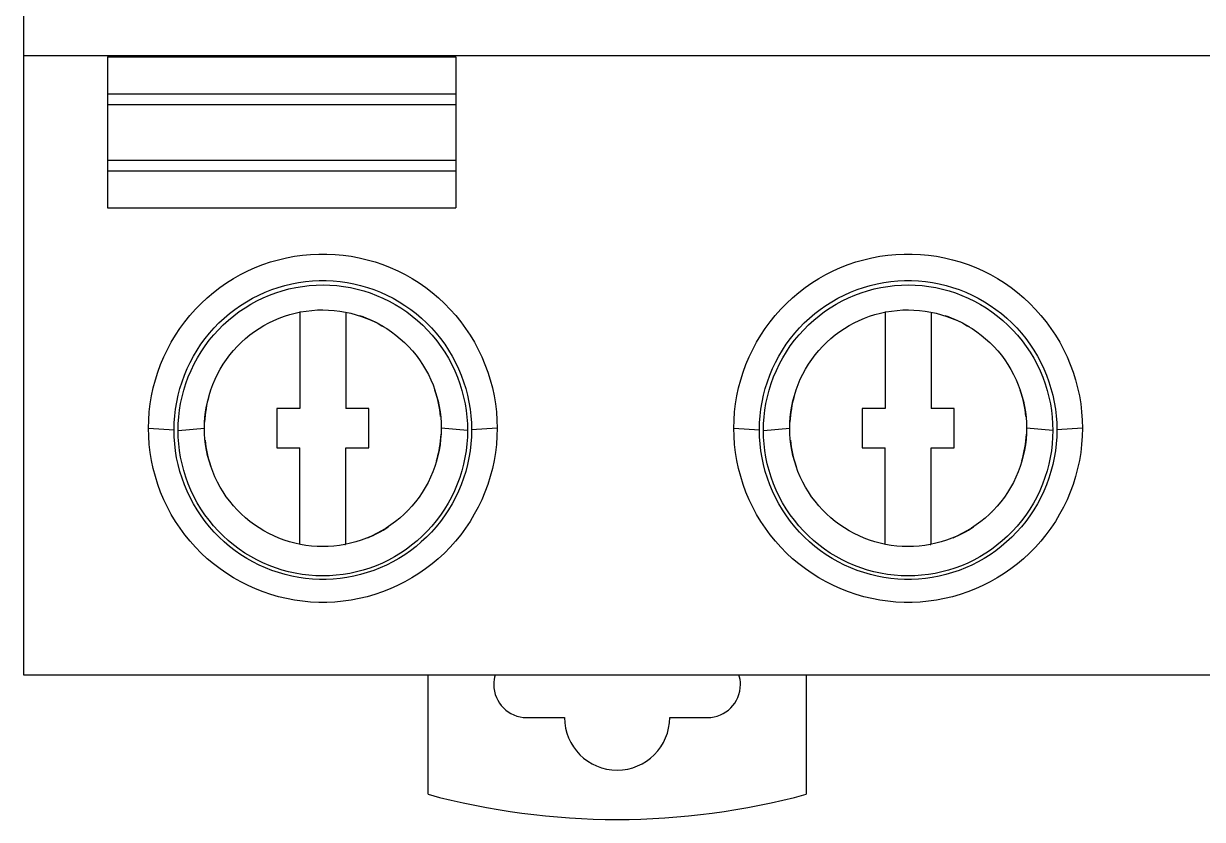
# Model space of a CAD drawing. Header units: millimetres. Extents: x 2268 to 4339, y 1619 to 2163.
# Drawn here: x 3959.8 to 3994.13, y 1781.08 to 1804.27 of the extents above; entities that cross this region are included whole.
import ezdxf

# ---------------------------------------------------------------- set-up
doc = ezdxf.new("R2010")
doc.units = ezdxf.units.MM

msp = doc.modelspace()

# ---------------------------------------------------------------- linework, layer by layer
for p, q in [((3959.798, 1805.313), (3959.798, 1803.34)), ((3959.798, 1803.34), (3959.798, 1785.297)), ((3959.798, 1803.34), (4028.466, 1803.34)), ((3962.241, 1803.302), (3962.241, 1801.085)), ((3962.241, 1803.302), (3972.392, 1803.302)), ((3972.392, 1803.302), (3972.392, 1801.085)), ((3962.241, 1802.217), (3972.392, 1802.217)), ((3962.241, 1801.913), (3972.392, 1801.913)), ((3962.241, 1801.085), (3962.241, 1798.897)), ((3972.392, 1801.085), (3972.392, 1798.897)), ((3962.241, 1800.285), (3972.392, 1800.285)), ((3962.241, 1799.982), (3972.392, 1799.982)), ((3962.241, 1798.897), (3972.392, 1798.897)), ((3966.993, 1797.323), (3967.222, 1797.389)), ((3967.222, 1797.389), (3967.453, 1797.444)), ((3967.453, 1797.444), (3967.686, 1797.488)), ((3967.686, 1797.488), (3967.921, 1797.521)), ((3967.921, 1797.521), (3968.158, 1797.543)), ((3968.158, 1797.543), (3968.395, 1797.554)), ((3968.395, 1797.554), (3968.633, 1797.554)), ((3968.633, 1797.554), (3968.87, 1797.543)), ((3968.87, 1797.543), (3969.106, 1797.521)), ((3969.106, 1797.521), (3969.342, 1797.488)), ((3969.342, 1797.488), (3969.575, 1797.444)), ((3969.575, 1797.444), (3969.806, 1797.388)), ((3969.806, 1797.388), (3970.034, 1797.323)), ((3984.041, 1797.323), (3984.269, 1797.389)), ((3984.269, 1797.389), (3984.5, 1797.444)), ((3984.5, 1797.444), (3984.733, 1797.488)), ((3984.733, 1797.488), (3984.969, 1797.521)), ((3984.969, 1797.521), (3985.205, 1797.543)), ((3985.205, 1797.543), (3985.442, 1797.554)), ((3985.442, 1797.554), (3985.68, 1797.554)), ((3985.68, 1797.554), (3985.917, 1797.543)), ((3985.917, 1797.543), (3986.154, 1797.521)), ((3986.154, 1797.521), (3986.389, 1797.488)), ((3986.389, 1797.488), (3986.622, 1797.444)), ((3986.622, 1797.444), (3986.853, 1797.388)), ((3986.853, 1797.388), (3987.081, 1797.323)), ((3966.118, 1796.955), (3966.33, 1797.062)), ((3966.33, 1797.062), (3966.547, 1797.159)), ((3966.547, 1797.159), (3966.768, 1797.246)), ((3966.768, 1797.246), (3966.993, 1797.323)), ((3970.034, 1797.323), (3970.259, 1797.246)), ((3970.259, 1797.246), (3970.48, 1797.159)), ((3970.48, 1797.159), (3970.697, 1797.062)), ((3970.697, 1797.062), (3970.91, 1796.955)), ((3983.165, 1796.955), (3983.377, 1797.062)), ((3983.377, 1797.062), (3983.594, 1797.159)), ((3983.594, 1797.159), (3983.816, 1797.246)), ((3983.816, 1797.246), (3984.041, 1797.323)), ((3987.081, 1797.323), (3987.306, 1797.246)), ((3987.306, 1797.246), (3987.528, 1797.159)), ((3987.528, 1797.159), (3987.745, 1797.062)), ((3987.745, 1797.062), (3987.957, 1796.955)), ((3965.515, 1796.575), (3965.71, 1796.711)), ((3965.71, 1796.711), (3965.911, 1796.838)), ((3965.911, 1796.838), (3966.118, 1796.955)), ((3967.608, 1796.686), (3967.808, 1796.723)), ((3967.808, 1796.723), (3968.008, 1796.752)), ((3968.008, 1796.752), (3968.21, 1796.771)), ((3968.21, 1796.771), (3968.412, 1796.78)), ((3968.412, 1796.78), (3968.615, 1796.78)), ((3968.615, 1796.78), (3968.818, 1796.771)), ((3968.818, 1796.771), (3969.019, 1796.752)), ((3969.019, 1796.752), (3969.22, 1796.723)), ((3969.22, 1796.723), (3969.419, 1796.685)), ((3970.91, 1796.955), (3971.117, 1796.838)), ((3971.117, 1796.838), (3971.318, 1796.711)), ((3971.318, 1796.711), (3971.513, 1796.575)), ((3982.562, 1796.575), (3982.757, 1796.711)), ((3982.757, 1796.711), (3982.958, 1796.838)), ((3982.958, 1796.838), (3983.165, 1796.955)), ((3984.656, 1796.686), (3984.855, 1796.723)), ((3984.855, 1796.723), (3985.055, 1796.752)), ((3985.055, 1796.752), (3985.257, 1796.771)), ((3985.257, 1796.771), (3985.46, 1796.78)), ((3985.46, 1796.78), (3985.662, 1796.78)), ((3985.662, 1796.78), (3985.865, 1796.771)), ((3985.865, 1796.771), (3986.067, 1796.752)), ((3986.067, 1796.752), (3986.267, 1796.723)), ((3986.267, 1796.723), (3986.466, 1796.685)), ((3987.957, 1796.955), (3988.164, 1796.838)), ((3988.164, 1796.838), (3988.365, 1796.711)), ((3988.365, 1796.711), (3988.56, 1796.575)), ((3965.144, 1796.276), (3965.326, 1796.43)), ((3965.326, 1796.43), (3965.515, 1796.575)), ((3966.47, 1796.267), (3966.651, 1796.359)), ((3966.651, 1796.359), (3966.836, 1796.442)), ((3966.773, 1796.276), (3966.957, 1796.354)), ((3966.836, 1796.442), (3967.024, 1796.516)), ((3966.957, 1796.354), (3967.144, 1796.424)), ((3967.024, 1796.516), (3967.216, 1796.582)), ((3967.144, 1796.424), (3967.334, 1796.485)), ((3967.216, 1796.582), (3967.411, 1796.638)), ((3967.334, 1796.485), (3967.527, 1796.536)), ((3967.411, 1796.638), (3967.608, 1796.686)), ((3967.527, 1796.536), (3967.723, 1796.579)), ((3967.723, 1796.579), (3967.921, 1796.612)), ((3967.921, 1796.612), (3968.12, 1796.635)), ((3968.12, 1796.635), (3968.32, 1796.65)), ((3968.32, 1796.65), (3968.521, 1796.654)), ((3968.521, 1796.654), (3968.721, 1796.649)), ((3968.721, 1796.649), (3968.921, 1796.634)), ((3968.921, 1796.634), (3969.12, 1796.61)), ((3969.12, 1796.61), (3969.317, 1796.576)), ((3969.317, 1796.576), (3969.512, 1796.533)), ((3969.419, 1796.685), (3969.616, 1796.638)), ((3969.512, 1796.533), (3969.705, 1796.481)), ((3969.616, 1796.638), (3969.811, 1796.582)), ((3969.705, 1796.481), (3969.895, 1796.42)), ((3969.811, 1796.582), (3970.003, 1796.516)), ((3969.895, 1796.42), (3970.082, 1796.35)), ((3970.003, 1796.516), (3970.192, 1796.442)), ((3970.082, 1796.35), (3970.265, 1796.271)), ((3970.192, 1796.442), (3970.377, 1796.358)), ((3970.377, 1796.358), (3970.558, 1796.267)), ((3971.513, 1796.575), (3971.702, 1796.43)), ((3971.702, 1796.43), (3971.883, 1796.276)), ((3982.192, 1796.276), (3982.373, 1796.43)), ((3982.373, 1796.43), (3982.562, 1796.575)), ((3983.517, 1796.267), (3983.698, 1796.359)), ((3983.698, 1796.359), (3983.883, 1796.442)), ((3983.821, 1796.276), (3984.004, 1796.354)), ((3983.883, 1796.442), (3984.072, 1796.516)), ((3984.004, 1796.354), (3984.191, 1796.424)), ((3984.072, 1796.516), (3984.264, 1796.582)), ((3984.191, 1796.424), (3984.381, 1796.485)), ((3984.264, 1796.582), (3984.458, 1796.638)), ((3984.381, 1796.485), (3984.575, 1796.536)), ((3984.458, 1796.638), (3984.656, 1796.686)), ((3984.575, 1796.536), (3984.77, 1796.579)), ((3984.77, 1796.579), (3984.968, 1796.612)), ((3984.968, 1796.612), (3985.167, 1796.635)), ((3985.167, 1796.635), (3985.367, 1796.65)), ((3985.367, 1796.65), (3985.568, 1796.654)), ((3985.568, 1796.654), (3985.768, 1796.649)), ((3985.768, 1796.649), (3985.968, 1796.634)), ((3985.968, 1796.634), (3986.167, 1796.61)), ((3986.167, 1796.61), (3986.364, 1796.576)), ((3986.364, 1796.576), (3986.56, 1796.533)), ((3986.466, 1796.685), (3986.664, 1796.638)), ((3986.56, 1796.533), (3986.752, 1796.481)), ((3986.664, 1796.638), (3986.858, 1796.582)), ((3986.752, 1796.481), (3986.942, 1796.42)), ((3986.858, 1796.582), (3987.05, 1796.516)), ((3986.942, 1796.42), (3987.129, 1796.35)), ((3987.05, 1796.516), (3987.239, 1796.442)), ((3987.129, 1796.35), (3987.312, 1796.271)), ((3987.239, 1796.442), (3987.424, 1796.358)), ((3987.424, 1796.358), (3987.605, 1796.267)), ((3988.56, 1796.575), (3988.749, 1796.43)), ((3988.749, 1796.43), (3988.93, 1796.276)), ((3964.803, 1795.944), (3964.97, 1796.114)), ((3964.97, 1796.114), (3965.144, 1796.276)), ((3965.955, 1795.941), (3966.121, 1796.058)), ((3966.121, 1796.058), (3966.293, 1796.166)), ((3966.248, 1795.989), (3966.419, 1796.093)), ((3966.293, 1796.166), (3966.47, 1796.267)), ((3966.419, 1796.093), (3966.594, 1796.189)), ((3966.594, 1796.189), (3966.773, 1796.276)), ((3970.265, 1796.271), (3970.444, 1796.183)), ((3970.444, 1796.183), (3970.619, 1796.087)), ((3970.558, 1796.267), (3970.735, 1796.166)), ((3970.619, 1796.087), (3970.79, 1795.982)), ((3970.735, 1796.166), (3970.906, 1796.058)), ((3970.906, 1796.058), (3971.073, 1795.941)), ((3971.883, 1796.276), (3972.058, 1796.114)), ((3972.058, 1796.114), (3972.224, 1795.943)), ((3981.851, 1795.944), (3982.017, 1796.114)), ((3982.017, 1796.114), (3982.192, 1796.276)), ((3983.002, 1795.941), (3983.168, 1796.058)), ((3983.168, 1796.058), (3983.34, 1796.166)), ((3983.295, 1795.989), (3983.466, 1796.093)), ((3983.34, 1796.166), (3983.517, 1796.267)), ((3983.466, 1796.093), (3983.641, 1796.189)), ((3983.641, 1796.189), (3983.821, 1796.276)), ((3987.312, 1796.271), (3987.491, 1796.183)), ((3987.491, 1796.183), (3987.667, 1796.087)), ((3987.605, 1796.267), (3987.782, 1796.166)), ((3987.667, 1796.087), (3987.837, 1795.982)), ((3987.782, 1796.166), (3987.953, 1796.058)), ((3987.953, 1796.058), (3988.12, 1795.941)), ((3988.93, 1796.276), (3989.105, 1796.114)), ((3989.105, 1796.114), (3989.271, 1795.943)), ((3964.495, 1795.581), (3964.645, 1795.766)), ((3964.645, 1795.766), (3964.803, 1795.944)), ((3965.49, 1795.546), (3965.639, 1795.685)), ((3965.639, 1795.685), (3965.794, 1795.817)), ((3965.765, 1795.629), (3965.921, 1795.757)), ((3965.794, 1795.817), (3965.955, 1795.941)), ((3965.921, 1795.757), (3966.082, 1795.877)), ((3966.082, 1795.877), (3966.248, 1795.989)), ((3967.09, 1795.62), (3967.24, 1795.684)), ((3967.24, 1795.684), (3967.393, 1795.74)), ((3967.393, 1795.74), (3967.549, 1795.79)), ((3967.549, 1795.79), (3967.707, 1795.832)), ((3967.707, 1795.832), (3967.867, 1795.866)), ((3967.843, 1795.862), (3967.843, 1793.055)), ((3967.867, 1795.866), (3968.028, 1795.893)), ((3968.028, 1795.893), (3968.191, 1795.913)), ((3968.191, 1795.913), (3968.355, 1795.924)), ((3968.355, 1795.924), (3968.519, 1795.928)), ((3968.519, 1795.928), (3968.684, 1795.923)), ((3968.684, 1795.923), (3968.847, 1795.912)), ((3968.847, 1795.912), (3969.01, 1795.892)), ((3969.01, 1795.892), (3969.171, 1795.864)), ((3969.171, 1795.864), (3969.331, 1795.829)), ((3969.184, 1795.862), (3969.184, 1793.055)), ((3969.331, 1795.829), (3969.489, 1795.787)), ((3969.489, 1795.787), (3969.644, 1795.737)), ((3969.644, 1795.737), (3969.797, 1795.68)), ((3969.797, 1795.68), (3969.946, 1795.616)), ((3970.79, 1795.982), (3970.956, 1795.869)), ((3970.956, 1795.869), (3971.117, 1795.748)), ((3971.073, 1795.941), (3971.234, 1795.817)), ((3971.117, 1795.748), (3971.273, 1795.619)), ((3971.234, 1795.817), (3971.389, 1795.685)), ((3971.389, 1795.685), (3971.537, 1795.546)), ((3972.224, 1795.943), (3972.383, 1795.766)), ((3972.383, 1795.766), (3972.532, 1795.58)), ((3981.542, 1795.581), (3981.692, 1795.766)), ((3981.692, 1795.766), (3981.851, 1795.944)), ((3982.537, 1795.546), (3982.686, 1795.685)), ((3982.686, 1795.685), (3982.841, 1795.817)), ((3982.813, 1795.629), (3982.968, 1795.757)), ((3982.841, 1795.817), (3983.002, 1795.941)), ((3982.968, 1795.757), (3983.129, 1795.877)), ((3983.129, 1795.877), (3983.295, 1795.989)), ((3984.137, 1795.62), (3984.287, 1795.684)), ((3984.287, 1795.684), (3984.44, 1795.74)), ((3984.44, 1795.74), (3984.596, 1795.79)), ((3984.596, 1795.79), (3984.754, 1795.832)), ((3984.754, 1795.832), (3984.914, 1795.866)), ((3984.89, 1795.862), (3984.89, 1793.055)), ((3984.914, 1795.866), (3985.076, 1795.893)), ((3985.076, 1795.893), (3985.238, 1795.913)), ((3985.238, 1795.913), (3985.402, 1795.924)), ((3985.402, 1795.924), (3985.567, 1795.928)), ((3985.567, 1795.928), (3985.731, 1795.923)), ((3985.731, 1795.923), (3985.894, 1795.912)), ((3985.894, 1795.912), (3986.057, 1795.892)), ((3986.057, 1795.892), (3986.218, 1795.864)), ((3986.218, 1795.864), (3986.378, 1795.829)), ((3986.231, 1795.862), (3986.231, 1793.055)), ((3986.378, 1795.829), (3986.536, 1795.787)), ((3986.536, 1795.787), (3986.691, 1795.737)), ((3986.691, 1795.737), (3986.844, 1795.68)), ((3986.844, 1795.68), (3986.994, 1795.616)), ((3987.837, 1795.982), (3988.003, 1795.869)), ((3988.003, 1795.869), (3988.164, 1795.748)), ((3988.12, 1795.941), (3988.281, 1795.817)), ((3988.164, 1795.748), (3988.32, 1795.619)), ((3988.281, 1795.817), (3988.436, 1795.685)), ((3988.436, 1795.685), (3988.585, 1795.546)), ((3989.271, 1795.943), (3989.43, 1795.766)), ((3989.43, 1795.766), (3989.58, 1795.58)), ((3964.222, 1795.19), (3964.354, 1795.389)), ((3964.354, 1795.389), (3964.495, 1795.581)), ((3965.213, 1795.248), (3965.348, 1795.401)), ((3965.336, 1795.199), (3965.472, 1795.349)), ((3965.348, 1795.401), (3965.49, 1795.546)), ((3965.472, 1795.349), (3965.616, 1795.493)), ((3965.616, 1795.493), (3965.765, 1795.629)), ((3966.524, 1795.296), (3966.66, 1795.387)), ((3966.66, 1795.387), (3966.799, 1795.471)), ((3966.799, 1795.471), (3966.943, 1795.549)), ((3966.943, 1795.549), (3967.09, 1795.62)), ((3969.946, 1795.616), (3970.093, 1795.545)), ((3970.093, 1795.545), (3970.236, 1795.466)), ((3970.236, 1795.466), (3970.376, 1795.381)), ((3970.376, 1795.381), (3970.512, 1795.289)), ((3971.273, 1795.619), (3971.422, 1795.482)), ((3971.422, 1795.482), (3971.566, 1795.338)), ((3971.537, 1795.546), (3971.68, 1795.4)), ((3971.566, 1795.338), (3971.702, 1795.186)), ((3971.68, 1795.4), (3971.815, 1795.248)), ((3972.532, 1795.58), (3972.674, 1795.388)), ((3972.674, 1795.388), (3972.806, 1795.19)), ((3981.269, 1795.19), (3981.401, 1795.389)), ((3981.401, 1795.389), (3981.542, 1795.581)), ((3982.26, 1795.248), (3982.395, 1795.401)), ((3982.383, 1795.199), (3982.52, 1795.349)), ((3982.395, 1795.401), (3982.537, 1795.546)), ((3982.52, 1795.349), (3982.663, 1795.493)), ((3982.663, 1795.493), (3982.813, 1795.629)), ((3983.571, 1795.296), (3983.707, 1795.387)), ((3983.707, 1795.387), (3983.847, 1795.471)), ((3983.847, 1795.471), (3983.99, 1795.549)), ((3983.99, 1795.549), (3984.137, 1795.62)), ((3986.994, 1795.616), (3987.14, 1795.545)), ((3987.14, 1795.545), (3987.284, 1795.466)), ((3987.284, 1795.466), (3987.423, 1795.381)), ((3987.423, 1795.381), (3987.559, 1795.289)), ((3988.32, 1795.619), (3988.469, 1795.482)), ((3988.469, 1795.482), (3988.613, 1795.338)), ((3988.585, 1795.546), (3988.727, 1795.4)), ((3988.613, 1795.338), (3988.749, 1795.186)), ((3988.727, 1795.4), (3988.862, 1795.248)), ((3989.58, 1795.58), (3989.721, 1795.388)), ((3989.721, 1795.388), (3989.853, 1795.19)), ((3963.986, 1794.775), (3964.099, 1794.986)), ((3964.099, 1794.986), (3964.222, 1795.19)), ((3964.964, 1794.925), (3965.085, 1795.089)), ((3965.083, 1794.877), (3965.206, 1795.041)), ((3965.085, 1795.089), (3965.213, 1795.248)), ((3965.206, 1795.041), (3965.336, 1795.199)), ((3966.025, 1794.866), (3966.143, 1794.983)), ((3966.143, 1794.983), (3966.265, 1795.094)), ((3966.265, 1795.094), (3966.392, 1795.198)), ((3966.392, 1795.198), (3966.524, 1795.296)), ((3970.512, 1795.289), (3970.644, 1795.191)), ((3970.644, 1795.191), (3970.771, 1795.086)), ((3970.771, 1795.086), (3970.893, 1794.975)), ((3970.893, 1794.975), (3971.011, 1794.857)), ((3971.702, 1795.186), (3971.832, 1795.028)), ((3971.815, 1795.248), (3971.943, 1795.089)), ((3971.832, 1795.028), (3971.954, 1794.863)), ((3971.943, 1795.089), (3972.063, 1794.924)), ((3972.806, 1795.19), (3972.928, 1794.985)), ((3972.928, 1794.985), (3973.041, 1794.775)), ((3981.034, 1794.775), (3981.146, 1794.986)), ((3981.146, 1794.986), (3981.269, 1795.19)), ((3982.011, 1794.925), (3982.132, 1795.089)), ((3982.13, 1794.877), (3982.253, 1795.041)), ((3982.132, 1795.089), (3982.26, 1795.248)), ((3982.253, 1795.041), (3982.383, 1795.199)), ((3983.072, 1794.866), (3983.19, 1794.983)), ((3983.19, 1794.983), (3983.312, 1795.094)), ((3983.312, 1795.094), (3983.439, 1795.198)), ((3983.439, 1795.198), (3983.571, 1795.296)), ((3987.559, 1795.289), (3987.691, 1795.191)), ((3987.691, 1795.191), (3987.818, 1795.086)), ((3987.818, 1795.086), (3987.941, 1794.975)), ((3987.941, 1794.975), (3988.058, 1794.857)), ((3988.749, 1795.186), (3988.879, 1795.028)), ((3988.862, 1795.248), (3988.99, 1795.089)), ((3988.879, 1795.028), (3989.001, 1794.863)), ((3988.99, 1795.089), (3989.11, 1794.924)), ((3989.853, 1795.19), (3989.975, 1794.985)), ((3989.975, 1794.985), (3990.088, 1794.775)), ((3963.884, 1794.56), (3963.986, 1794.775)), ((3964.747, 1794.579), (3964.851, 1794.755)), ((3964.851, 1794.755), (3964.964, 1794.925)), ((3964.862, 1794.532), (3964.969, 1794.707)), ((3964.969, 1794.707), (3965.083, 1794.877)), ((3965.807, 1794.616), (3965.913, 1794.744)), ((3965.913, 1794.744), (3966.025, 1794.866)), ((3971.011, 1794.857), (3971.122, 1794.734)), ((3971.122, 1794.734), (3971.228, 1794.605)), ((3971.954, 1794.863), (3972.068, 1794.693)), ((3972.063, 1794.924), (3972.176, 1794.754)), ((3972.068, 1794.693), (3972.173, 1794.517)), ((3972.176, 1794.754), (3972.28, 1794.579)), ((3973.041, 1794.775), (3973.144, 1794.56)), ((3980.931, 1794.56), (3981.034, 1794.775)), ((3981.794, 1794.579), (3981.899, 1794.755)), ((3981.899, 1794.755), (3982.011, 1794.925)), ((3981.91, 1794.532), (3982.016, 1794.707)), ((3982.016, 1794.707), (3982.13, 1794.877)), ((3982.854, 1794.616), (3982.961, 1794.744)), ((3982.961, 1794.744), (3983.072, 1794.866)), ((3988.058, 1794.857), (3988.17, 1794.734)), ((3988.17, 1794.734), (3988.276, 1794.605)), ((3989.001, 1794.863), (3989.115, 1794.693)), ((3989.11, 1794.924), (3989.223, 1794.754)), ((3989.115, 1794.693), (3989.22, 1794.517)), ((3989.223, 1794.754), (3989.328, 1794.579)), ((3990.088, 1794.775), (3990.191, 1794.56)), ((3963.709, 1794.116), (3963.791, 1794.34)), ((3963.791, 1794.34), (3963.884, 1794.56)), ((3964.563, 1794.215), (3964.651, 1794.399)), ((3964.651, 1794.399), (3964.747, 1794.579)), ((3964.676, 1794.166), (3964.765, 1794.351)), ((3964.765, 1794.351), (3964.862, 1794.532)), ((3965.526, 1794.201), (3965.613, 1794.344)), ((3965.613, 1794.344), (3965.707, 1794.482)), ((3965.707, 1794.482), (3965.807, 1794.616)), ((3971.228, 1794.605), (3971.328, 1794.471)), ((3971.328, 1794.471), (3971.421, 1794.332)), ((3971.421, 1794.332), (3971.508, 1794.189)), ((3972.173, 1794.517), (3972.27, 1794.336)), ((3972.27, 1794.336), (3972.358, 1794.151)), ((3972.28, 1794.579), (3972.377, 1794.399)), ((3972.377, 1794.399), (3972.465, 1794.214)), ((3973.144, 1794.56), (3973.236, 1794.34)), ((3973.236, 1794.34), (3973.319, 1794.116)), ((3980.756, 1794.116), (3980.838, 1794.34)), ((3980.838, 1794.34), (3980.931, 1794.56)), ((3981.61, 1794.215), (3981.698, 1794.399)), ((3981.698, 1794.399), (3981.794, 1794.579)), ((3981.723, 1794.166), (3981.812, 1794.351)), ((3981.812, 1794.351), (3981.91, 1794.532)), ((3982.573, 1794.201), (3982.66, 1794.344)), ((3982.66, 1794.344), (3982.754, 1794.482)), ((3982.754, 1794.482), (3982.854, 1794.616)), ((3988.276, 1794.605), (3988.375, 1794.471)), ((3988.375, 1794.471), (3988.469, 1794.332)), ((3988.469, 1794.332), (3988.555, 1794.189)), ((3989.22, 1794.517), (3989.317, 1794.336)), ((3989.317, 1794.336), (3989.405, 1794.151)), ((3989.328, 1794.579), (3989.424, 1794.399)), ((3989.424, 1794.399), (3989.512, 1794.214)), ((3990.191, 1794.56), (3990.284, 1794.34)), ((3990.284, 1794.34), (3990.366, 1794.116)), ((3963.637, 1793.888), (3963.709, 1794.116)), ((3964.413, 1793.834), (3964.484, 1794.026)), ((3964.484, 1794.026), (3964.563, 1794.215)), ((3964.526, 1793.786), (3964.596, 1793.978)), ((3964.596, 1793.978), (3964.676, 1794.166)), ((3965.374, 1793.904), (3965.446, 1794.054)), ((3965.446, 1794.054), (3965.526, 1794.201)), ((3971.508, 1794.189), (3971.587, 1794.042)), ((3971.587, 1794.042), (3971.659, 1793.892)), ((3972.358, 1794.151), (3972.436, 1793.963)), ((3972.436, 1793.963), (3972.505, 1793.773)), ((3972.465, 1794.214), (3972.544, 1794.026)), ((3972.544, 1794.026), (3972.614, 1793.833)), ((3973.319, 1794.116), (3973.39, 1793.888)), ((3980.684, 1793.888), (3980.756, 1794.116)), ((3981.461, 1793.834), (3981.531, 1794.026)), ((3981.531, 1794.026), (3981.61, 1794.215)), ((3981.573, 1793.786), (3981.644, 1793.978)), ((3981.644, 1793.978), (3981.723, 1794.166)), ((3982.421, 1793.904), (3982.494, 1794.054)), ((3982.494, 1794.054), (3982.573, 1794.201)), ((3988.555, 1794.189), (3988.634, 1794.042)), ((3988.634, 1794.042), (3988.706, 1793.892)), ((3989.405, 1794.151), (3989.483, 1793.963)), ((3989.483, 1793.963), (3989.553, 1793.773)), ((3989.512, 1794.214), (3989.591, 1794.026)), ((3989.591, 1794.026), (3989.661, 1793.833)), ((3990.366, 1794.116), (3990.437, 1793.888)), ((3963.526, 1793.424), (3963.576, 1793.657)), ((3963.576, 1793.657), (3963.637, 1793.888)), ((3964.3, 1793.441), (3964.352, 1793.639)), ((3964.352, 1793.639), (3964.413, 1793.834)), ((3964.465, 1793.592), (3964.526, 1793.786)), ((3965.251, 1793.595), (3965.309, 1793.751)), ((3965.309, 1793.751), (3965.374, 1793.904)), ((3971.659, 1793.892), (3971.723, 1793.739)), ((3971.723, 1793.739), (3971.78, 1793.584)), ((3972.505, 1793.773), (3972.565, 1793.581)), ((3972.614, 1793.833), (3972.675, 1793.638)), ((3972.675, 1793.638), (3972.727, 1793.44)), ((3973.39, 1793.888), (3973.451, 1793.657)), ((3973.451, 1793.657), (3973.501, 1793.424)), ((3980.573, 1793.424), (3980.623, 1793.657)), ((3980.623, 1793.657), (3980.684, 1793.888)), ((3981.347, 1793.441), (3981.399, 1793.639)), ((3981.399, 1793.639), (3981.461, 1793.834)), ((3981.513, 1793.592), (3981.573, 1793.786)), ((3982.298, 1793.595), (3982.356, 1793.751)), ((3982.356, 1793.751), (3982.421, 1793.904)), ((3988.706, 1793.892), (3988.77, 1793.739)), ((3988.77, 1793.739), (3988.827, 1793.584)), ((3989.553, 1793.773), (3989.612, 1793.581)), ((3989.661, 1793.833), (3989.722, 1793.638)), ((3989.722, 1793.638), (3989.774, 1793.44)), ((3990.437, 1793.888), (3990.498, 1793.657)), ((3990.498, 1793.657), (3990.548, 1793.424)), ((3963.487, 1793.189), (3963.526, 1793.424)), ((3964.258, 1793.24), (3964.3, 1793.441)), ((3964.373, 1793.201), (3964.414, 1793.397)), ((3964.414, 1793.397), (3964.465, 1793.592)), ((3965.125, 1793.119), (3965.16, 1793.279)), ((3965.16, 1793.279), (3965.201, 1793.437)), ((3965.201, 1793.437), (3965.251, 1793.595)), ((3971.78, 1793.584), (3971.828, 1793.428)), ((3971.828, 1793.428), (3971.869, 1793.271)), ((3971.869, 1793.271), (3971.903, 1793.114)), ((3972.565, 1793.581), (3972.615, 1793.388)), ((3972.615, 1793.388), (3972.656, 1793.194)), ((3972.727, 1793.44), (3972.77, 1793.24)), ((3973.501, 1793.424), (3973.54, 1793.189)), ((3980.535, 1793.189), (3980.573, 1793.424)), ((3981.305, 1793.24), (3981.347, 1793.441)), ((3981.42, 1793.201), (3981.461, 1793.397)), ((3981.461, 1793.397), (3981.513, 1793.592)), ((3982.173, 1793.119), (3982.207, 1793.279)), ((3982.207, 1793.279), (3982.249, 1793.437)), ((3982.249, 1793.437), (3982.298, 1793.595)), ((3988.827, 1793.584), (3988.876, 1793.428)), ((3988.876, 1793.428), (3988.917, 1793.271)), ((3988.917, 1793.271), (3988.95, 1793.114)), ((3989.612, 1793.581), (3989.662, 1793.388)), ((3989.662, 1793.388), (3989.703, 1793.194)), ((3989.774, 1793.44), (3989.817, 1793.24)), ((3990.548, 1793.424), (3990.587, 1793.189)), ((3963.443, 1792.716), (3963.46, 1792.953)), ((3963.46, 1792.953), (3963.487, 1793.189)), ((3964.201, 1792.836), (3964.224, 1793.039)), ((3964.224, 1793.039), (3964.258, 1793.24)), ((3964.318, 1792.808), (3964.34, 1793.004)), ((3964.34, 1793.004), (3964.373, 1793.201)), ((3965.081, 1792.799), (3965.099, 1792.959)), ((3965.099, 1792.959), (3965.125, 1793.119)), ((3967.173, 1793.055), (3967.173, 1791.905)), ((3967.843, 1793.055), (3967.173, 1793.055)), ((3969.854, 1793.055), (3969.184, 1793.055)), ((3969.854, 1791.905), (3969.854, 1793.055)), ((3971.903, 1793.114), (3971.928, 1792.955)), ((3971.928, 1792.955), (3971.947, 1792.797)), ((3972.656, 1793.194), (3972.687, 1793)), ((3972.687, 1793), (3972.71, 1792.805)), ((3972.77, 1793.24), (3972.803, 1793.039)), ((3972.803, 1793.039), (3972.827, 1792.836)), ((3973.54, 1793.189), (3973.568, 1792.953)), ((3973.568, 1792.953), (3973.584, 1792.716)), ((3980.49, 1792.716), (3980.507, 1792.953)), ((3980.507, 1792.953), (3980.535, 1793.189)), ((3981.248, 1792.836), (3981.272, 1793.039)), ((3981.272, 1793.039), (3981.305, 1793.24)), ((3981.365, 1792.808), (3981.388, 1793.004)), ((3981.388, 1793.004), (3981.42, 1793.201)), ((3982.128, 1792.799), (3982.146, 1792.959)), ((3982.146, 1792.959), (3982.173, 1793.119)), ((3984.22, 1793.055), (3984.22, 1791.905)), ((3984.89, 1793.055), (3984.22, 1793.055)), ((3986.902, 1793.055), (3986.231, 1793.055)), ((3986.902, 1791.905), (3986.902, 1793.055)), ((3988.95, 1793.114), (3988.976, 1792.955)), ((3988.976, 1792.955), (3988.994, 1792.797)), ((3989.703, 1793.194), (3989.734, 1793)), ((3989.734, 1793), (3989.757, 1792.805)), ((3989.817, 1793.24), (3989.85, 1793.039)), ((3989.85, 1793.039), (3989.874, 1792.836)), ((3990.587, 1793.189), (3990.615, 1792.953)), ((3990.615, 1792.953), (3990.631, 1792.716)), ((3963.438, 1792.48), (3963.443, 1792.716)), ((3964.182, 1792.431), (3964.186, 1792.633)), ((3964.186, 1792.633), (3964.201, 1792.836)), ((3964.3, 1792.415), (3964.304, 1792.611)), ((3964.304, 1792.611), (3964.318, 1792.808)), ((3965.066, 1792.48), (3965.069, 1792.639)), ((3965.069, 1792.639), (3965.081, 1792.799)), ((3971.947, 1792.797), (3971.958, 1792.638)), ((3971.958, 1792.638), (3971.961, 1792.48)), ((3972.71, 1792.805), (3972.723, 1792.61)), ((3972.723, 1792.61), (3972.727, 1792.415)), ((3972.827, 1792.836), (3972.841, 1792.633)), ((3972.841, 1792.633), (3972.845, 1792.431)), ((3973.584, 1792.716), (3973.589, 1792.48)), ((3980.485, 1792.48), (3980.49, 1792.716)), ((3981.229, 1792.431), (3981.234, 1792.633)), ((3981.234, 1792.633), (3981.248, 1792.836)), ((3981.347, 1792.415), (3981.351, 1792.611)), ((3981.351, 1792.611), (3981.365, 1792.808)), ((3982.113, 1792.48), (3982.117, 1792.639)), ((3982.117, 1792.639), (3982.128, 1792.799)), ((3988.994, 1792.797), (3989.005, 1792.638)), ((3989.005, 1792.638), (3989.008, 1792.48)), ((3989.757, 1792.805), (3989.77, 1792.61)), ((3989.77, 1792.61), (3989.774, 1792.415)), ((3989.874, 1792.836), (3989.888, 1792.633)), ((3989.888, 1792.633), (3989.892, 1792.431)), ((3990.631, 1792.716), (3990.637, 1792.48)), ((3963.443, 1792.244), (3963.438, 1792.48)), ((3963.438, 1792.48), (3964.182, 1792.431)), ((3963.459, 1792.008), (3963.443, 1792.244)), ((3964.186, 1792.229), (3964.182, 1792.431)), ((3964.2, 1792.026), (3964.186, 1792.229)), ((3964.3, 1792.415), (3965.066, 1792.48)), ((3964.304, 1792.22), (3964.3, 1792.415)), ((3965.069, 1792.321), (3965.066, 1792.48)), ((3965.081, 1792.162), (3965.069, 1792.321)), ((3971.958, 1792.32), (3971.946, 1792.16)), ((3971.961, 1792.48), (3971.958, 1792.32)), ((3972.727, 1792.415), (3971.961, 1792.48)), ((3972.727, 1792.415), (3972.723, 1792.219)), ((3972.841, 1792.229), (3972.827, 1792.026)), ((3972.845, 1792.431), (3972.841, 1792.229)), ((3973.589, 1792.48), (3972.845, 1792.431)), ((3973.584, 1792.244), (3973.568, 1792.008)), ((3973.589, 1792.48), (3973.584, 1792.244)), ((3980.49, 1792.244), (3980.485, 1792.48)), ((3980.485, 1792.48), (3981.229, 1792.431)), ((3980.507, 1792.008), (3980.49, 1792.244)), ((3981.233, 1792.229), (3981.229, 1792.431)), ((3981.248, 1792.026), (3981.233, 1792.229)), ((3981.347, 1792.415), (3982.113, 1792.48)), ((3981.351, 1792.22), (3981.347, 1792.415)), ((3982.117, 1792.321), (3982.113, 1792.48)), ((3982.128, 1792.162), (3982.117, 1792.321)), ((3989.005, 1792.32), (3988.994, 1792.16)), ((3989.008, 1792.48), (3989.005, 1792.32)), ((3989.775, 1792.415), (3989.008, 1792.48)), ((3989.775, 1792.415), (3989.77, 1792.219)), ((3989.888, 1792.229), (3989.874, 1792.026)), ((3989.892, 1792.431), (3989.888, 1792.229)), ((3990.637, 1792.48), (3989.892, 1792.431)), ((3990.631, 1792.244), (3990.615, 1792.008)), ((3990.637, 1792.48), (3990.631, 1792.244)), ((3963.487, 1791.772), (3963.459, 1792.008)), ((3964.224, 1791.823), (3964.2, 1792.026)), ((3964.318, 1792.024), (3964.304, 1792.22)), ((3964.34, 1791.828), (3964.318, 1792.024)), ((3965.099, 1792.003), (3965.081, 1792.162)), ((3965.125, 1791.844), (3965.099, 1792.003)), ((3967.173, 1791.905), (3967.843, 1791.905)), ((3967.843, 1789.098), (3967.843, 1791.905)), ((3969.184, 1789.098), (3969.184, 1791.905)), ((3969.184, 1791.905), (3969.854, 1791.905)), ((3971.928, 1791.999), (3971.901, 1791.839)), ((3971.946, 1792.16), (3971.928, 1791.999)), ((3972.709, 1792.021), (3972.686, 1791.824)), ((3972.723, 1792.219), (3972.709, 1792.021)), ((3972.827, 1792.026), (3972.803, 1791.823)), ((3973.568, 1792.008), (3973.54, 1791.772)), ((3980.534, 1791.772), (3980.507, 1792.008)), ((3981.271, 1791.823), (3981.248, 1792.026)), ((3981.365, 1792.024), (3981.351, 1792.22)), ((3981.387, 1791.828), (3981.365, 1792.024)), ((3982.146, 1792.003), (3982.128, 1792.162)), ((3982.172, 1791.844), (3982.146, 1792.003)), ((3984.22, 1791.905), (3984.89, 1791.905)), ((3984.89, 1789.098), (3984.89, 1791.905)), ((3986.231, 1789.098), (3986.231, 1791.905)), ((3986.231, 1791.905), (3986.902, 1791.905)), ((3988.975, 1791.999), (3988.948, 1791.839)), ((3988.994, 1792.16), (3988.975, 1791.999)), ((3989.756, 1792.021), (3989.734, 1791.824)), ((3989.77, 1792.219), (3989.756, 1792.021)), ((3989.874, 1792.026), (3989.85, 1791.823)), ((3990.615, 1792.008), (3990.587, 1791.772)), ((3963.526, 1791.537), (3963.487, 1791.772)), ((3964.257, 1791.621), (3964.224, 1791.823)), ((3964.3, 1791.421), (3964.257, 1791.621)), ((3964.372, 1791.633), (3964.34, 1791.828)), ((3964.413, 1791.439), (3964.372, 1791.633)), ((3965.158, 1791.686), (3965.125, 1791.844)), ((3965.2, 1791.528), (3965.158, 1791.686)), ((3971.867, 1791.679), (3971.825, 1791.52)), ((3971.901, 1791.839), (3971.867, 1791.679)), ((3972.654, 1791.627), (3972.612, 1791.43)), ((3972.686, 1791.824), (3972.654, 1791.627)), ((3972.77, 1791.621), (3972.727, 1791.421)), ((3972.803, 1791.823), (3972.77, 1791.621)), ((3973.54, 1791.772), (3973.501, 1791.537)), ((3980.573, 1791.537), (3980.534, 1791.772)), ((3981.305, 1791.621), (3981.271, 1791.823)), ((3981.347, 1791.421), (3981.305, 1791.621)), ((3981.419, 1791.633), (3981.387, 1791.828)), ((3981.46, 1791.439), (3981.419, 1791.633)), ((3982.206, 1791.686), (3982.172, 1791.844)), ((3982.247, 1791.528), (3982.206, 1791.686)), ((3988.914, 1791.679), (3988.872, 1791.52)), ((3988.948, 1791.839), (3988.914, 1791.679)), ((3989.701, 1791.627), (3989.659, 1791.43)), ((3989.734, 1791.824), (3989.701, 1791.627)), ((3989.817, 1791.621), (3989.774, 1791.421)), ((3989.85, 1791.823), (3989.817, 1791.621)), ((3990.587, 1791.772), (3990.548, 1791.537)), ((3963.576, 1791.303), (3963.526, 1791.537)), ((3963.637, 1791.072), (3963.576, 1791.303)), ((3964.352, 1791.222), (3964.3, 1791.421)), ((3964.413, 1791.026), (3964.352, 1791.222)), ((3964.463, 1791.245), (3964.413, 1791.439)), ((3964.523, 1791.053), (3964.463, 1791.245)), ((3965.249, 1791.372), (3965.2, 1791.528)), ((3965.306, 1791.217), (3965.249, 1791.372)), ((3965.37, 1791.064), (3965.306, 1791.217)), ((3971.717, 1791.206), (3971.652, 1791.052)), ((3971.775, 1791.362), (3971.717, 1791.206)), ((3971.825, 1791.52), (3971.775, 1791.362)), ((3972.561, 1791.234), (3972.5, 1791.04)), ((3972.612, 1791.43), (3972.561, 1791.234)), ((3972.675, 1791.222), (3972.614, 1791.026)), ((3972.727, 1791.421), (3972.675, 1791.222)), ((3973.451, 1791.303), (3973.39, 1791.072)), ((3973.501, 1791.537), (3973.451, 1791.303)), ((3980.623, 1791.303), (3980.573, 1791.537)), ((3980.684, 1791.072), (3980.623, 1791.303)), ((3981.399, 1791.222), (3981.347, 1791.421)), ((3981.461, 1791.026), (3981.399, 1791.222)), ((3981.51, 1791.245), (3981.46, 1791.439)), ((3981.57, 1791.053), (3981.51, 1791.245)), ((3982.296, 1791.372), (3982.247, 1791.528)), ((3982.353, 1791.217), (3982.296, 1791.372)), ((3982.417, 1791.064), (3982.353, 1791.217)), ((3988.764, 1791.206), (3988.699, 1791.052)), ((3988.822, 1791.362), (3988.764, 1791.206)), ((3988.872, 1791.52), (3988.822, 1791.362)), ((3989.608, 1791.234), (3989.547, 1791.04)), ((3989.659, 1791.43), (3989.608, 1791.234)), ((3989.722, 1791.222), (3989.661, 1791.026)), ((3989.774, 1791.421), (3989.722, 1791.222)), ((3990.498, 1791.303), (3990.437, 1791.072)), ((3990.548, 1791.537), (3990.498, 1791.303)), ((3963.709, 1790.843), (3963.637, 1791.072)), ((3964.484, 1790.833), (3964.413, 1791.026)), ((3964.593, 1790.862), (3964.523, 1791.053)), ((3964.672, 1790.674), (3964.593, 1790.862)), ((3965.442, 1790.913), (3965.37, 1791.064)), ((3965.522, 1790.766), (3965.442, 1790.913)), ((3971.579, 1790.902), (3971.499, 1790.755)), ((3971.652, 1791.052), (3971.579, 1790.902)), ((3972.5, 1791.04), (3972.429, 1790.849)), ((3972.614, 1791.026), (3972.543, 1790.833)), ((3973.39, 1791.072), (3973.318, 1790.844)), ((3980.756, 1790.843), (3980.684, 1791.072)), ((3981.531, 1790.833), (3981.461, 1791.026)), ((3981.64, 1790.862), (3981.57, 1791.053)), ((3981.719, 1790.674), (3981.64, 1790.862)), ((3982.49, 1790.913), (3982.417, 1791.064)), ((3982.569, 1790.766), (3982.49, 1790.913)), ((3988.626, 1790.902), (3988.546, 1790.755)), ((3988.699, 1791.052), (3988.626, 1790.902)), ((3989.547, 1791.04), (3989.476, 1790.849)), ((3989.661, 1791.026), (3989.591, 1790.833)), ((3990.437, 1791.072), (3990.366, 1790.844)), ((3963.791, 1790.619), (3963.709, 1790.843)), ((3963.884, 1790.398), (3963.791, 1790.619)), ((3964.563, 1790.644), (3964.484, 1790.833)), ((3964.651, 1790.458), (3964.563, 1790.644)), ((3964.76, 1790.489), (3964.672, 1790.674)), ((3965.609, 1790.623), (3965.522, 1790.766)), ((3965.702, 1790.484), (3965.609, 1790.623)), ((3971.411, 1790.612), (3971.317, 1790.473)), ((3971.499, 1790.755), (3971.411, 1790.612)), ((3972.349, 1790.66), (3972.26, 1790.475)), ((3972.429, 1790.849), (3972.349, 1790.66)), ((3972.464, 1790.644), (3972.376, 1790.459)), ((3972.543, 1790.833), (3972.464, 1790.644)), ((3973.236, 1790.619), (3973.143, 1790.398)), ((3973.318, 1790.844), (3973.236, 1790.619)), ((3980.838, 1790.619), (3980.756, 1790.843)), ((3980.931, 1790.398), (3980.838, 1790.619)), ((3981.61, 1790.644), (3981.531, 1790.833)), ((3981.699, 1790.458), (3981.61, 1790.644)), ((3981.807, 1790.489), (3981.719, 1790.674)), ((3982.656, 1790.623), (3982.569, 1790.766)), ((3982.749, 1790.484), (3982.656, 1790.623)), ((3988.458, 1790.612), (3988.364, 1790.473)), ((3988.546, 1790.755), (3988.458, 1790.612)), ((3989.396, 1790.66), (3989.307, 1790.475)), ((3989.476, 1790.849), (3989.396, 1790.66)), ((3989.511, 1790.644), (3989.423, 1790.459)), ((3989.591, 1790.833), (3989.511, 1790.644)), ((3990.283, 1790.619), (3990.19, 1790.398)), ((3990.366, 1790.844), (3990.283, 1790.619)), ((3963.988, 1790.182), (3963.884, 1790.398)), ((3964.101, 1789.971), (3963.988, 1790.182)), ((3964.748, 1790.277), (3964.651, 1790.458)), ((3964.854, 1790.101), (3964.748, 1790.277)), ((3964.857, 1790.308), (3964.76, 1790.489)), ((3964.963, 1790.132), (3964.857, 1790.308)), ((3965.802, 1790.35), (3965.702, 1790.484)), ((3965.908, 1790.221), (3965.802, 1790.35)), ((3966.021, 1790.098), (3965.908, 1790.221)), ((3971.11, 1790.212), (3970.998, 1790.09)), ((3971.217, 1790.34), (3971.11, 1790.212)), ((3971.317, 1790.473), (3971.217, 1790.34)), ((3972.162, 1790.294), (3972.055, 1790.118)), ((3972.26, 1790.475), (3972.162, 1790.294)), ((3972.279, 1790.278), (3972.174, 1790.101)), ((3972.376, 1790.459), (3972.279, 1790.278)), ((3973.04, 1790.183), (3972.926, 1789.972)), ((3973.143, 1790.398), (3973.04, 1790.183)), ((3981.035, 1790.182), (3980.931, 1790.398)), ((3981.148, 1789.971), (3981.035, 1790.182)), ((3981.796, 1790.277), (3981.699, 1790.458)), ((3981.901, 1790.101), (3981.796, 1790.277)), ((3981.904, 1790.308), (3981.807, 1790.489)), ((3982.01, 1790.132), (3981.904, 1790.308)), ((3982.849, 1790.35), (3982.749, 1790.484)), ((3982.956, 1790.221), (3982.849, 1790.35)), ((3983.068, 1790.098), (3982.956, 1790.221)), ((3988.158, 1790.212), (3988.045, 1790.09)), ((3988.264, 1790.34), (3988.158, 1790.212)), ((3988.364, 1790.473), (3988.264, 1790.34)), ((3989.209, 1790.294), (3989.102, 1790.118)), ((3989.307, 1790.475), (3989.209, 1790.294)), ((3989.326, 1790.278), (3989.221, 1790.101)), ((3989.423, 1790.459), (3989.326, 1790.278)), ((3990.087, 1790.183), (3989.974, 1789.972)), ((3990.19, 1790.398), (3990.087, 1790.183)), ((3964.224, 1789.766), (3964.101, 1789.971)), ((3964.967, 1789.93), (3964.854, 1790.101)), ((3965.077, 1789.961), (3964.963, 1790.132)), ((3965.088, 1789.765), (3964.967, 1789.93)), ((3965.2, 1789.797), (3965.077, 1789.961)), ((3966.138, 1789.981), (3966.021, 1790.098)), ((3966.261, 1789.87), (3966.138, 1789.981)), ((3966.388, 1789.765), (3966.261, 1789.87)), ((3970.758, 1789.863), (3970.631, 1789.759)), ((3970.881, 1789.973), (3970.758, 1789.863)), ((3970.998, 1790.09), (3970.881, 1789.973)), ((3971.94, 1789.948), (3971.818, 1789.784)), ((3972.061, 1789.931), (3971.939, 1789.765)), ((3972.055, 1790.118), (3971.94, 1789.948)), ((3972.174, 1790.101), (3972.061, 1789.931)), ((3972.926, 1789.972), (3972.803, 1789.767)), ((3981.271, 1789.766), (3981.148, 1789.971)), ((3982.014, 1789.93), (3981.901, 1790.101)), ((3982.125, 1789.961), (3982.01, 1790.132)), ((3982.135, 1789.765), (3982.014, 1789.93)), ((3982.247, 1789.797), (3982.125, 1789.961)), ((3983.185, 1789.981), (3983.068, 1790.098)), ((3983.308, 1789.87), (3983.185, 1789.981)), ((3983.435, 1789.765), (3983.308, 1789.87)), ((3987.805, 1789.863), (3987.678, 1789.759)), ((3987.928, 1789.973), (3987.805, 1789.863)), ((3988.045, 1790.09), (3987.928, 1789.973)), ((3988.987, 1789.948), (3988.865, 1789.784)), ((3989.102, 1790.118), (3988.987, 1789.948)), ((3989.108, 1789.931), (3988.987, 1789.765)), ((3989.221, 1790.101), (3989.108, 1789.931)), ((3989.974, 1789.972), (3989.851, 1789.767)), ((3964.357, 1789.567), (3964.224, 1789.766)), ((3964.498, 1789.375), (3964.357, 1789.567)), ((3965.216, 1789.606), (3965.088, 1789.765)), ((3965.33, 1789.639), (3965.2, 1789.797)), ((3965.352, 1789.453), (3965.216, 1789.606)), ((3965.467, 1789.487), (3965.33, 1789.639)), ((3965.61, 1789.343), (3965.467, 1789.487)), ((3966.52, 1789.667), (3966.388, 1789.765)), ((3966.656, 1789.576), (3966.52, 1789.667)), ((3966.795, 1789.491), (3966.656, 1789.576)), ((3966.939, 1789.413), (3966.795, 1789.491)), ((3970.223, 1789.486), (3970.08, 1789.408)), ((3970.363, 1789.57), (3970.223, 1789.486)), ((3970.499, 1789.661), (3970.363, 1789.57)), ((3970.631, 1789.759), (3970.499, 1789.661)), ((3971.687, 1789.627), (3971.55, 1789.476)), ((3971.811, 1789.606), (3971.675, 1789.453)), ((3971.818, 1789.784), (3971.687, 1789.627)), ((3971.939, 1789.765), (3971.811, 1789.606)), ((3972.671, 1789.568), (3972.529, 1789.375)), ((3972.803, 1789.767), (3972.671, 1789.568)), ((3981.404, 1789.567), (3981.271, 1789.766)), ((3981.546, 1789.375), (3981.404, 1789.567)), ((3982.264, 1789.606), (3982.135, 1789.765)), ((3982.377, 1789.639), (3982.247, 1789.797)), ((3982.399, 1789.453), (3982.264, 1789.606)), ((3982.514, 1789.487), (3982.377, 1789.639)), ((3982.657, 1789.343), (3982.514, 1789.487)), ((3983.567, 1789.667), (3983.435, 1789.765)), ((3983.703, 1789.576), (3983.567, 1789.667)), ((3983.843, 1789.491), (3983.703, 1789.576)), ((3983.986, 1789.413), (3983.843, 1789.491)), ((3987.27, 1789.486), (3987.127, 1789.408)), ((3987.41, 1789.57), (3987.27, 1789.486)), ((3987.546, 1789.661), (3987.41, 1789.57)), ((3987.678, 1789.759), (3987.546, 1789.661)), ((3988.735, 1789.627), (3988.597, 1789.476)), ((3988.858, 1789.606), (3988.722, 1789.453)), ((3988.865, 1789.784), (3988.735, 1789.627)), ((3988.987, 1789.765), (3988.858, 1789.606)), ((3989.718, 1789.568), (3989.576, 1789.375)), ((3989.851, 1789.767), (3989.718, 1789.568)), ((3964.649, 1789.189), (3964.498, 1789.375)), ((3964.808, 1789.011), (3964.649, 1789.189)), ((3965.495, 1789.307), (3965.352, 1789.453)), ((3965.644, 1789.168), (3965.495, 1789.307)), ((3965.76, 1789.206), (3965.61, 1789.343)), ((3965.8, 1789.036), (3965.644, 1789.168)), ((3965.916, 1789.078), (3965.76, 1789.206)), ((3967.085, 1789.342), (3966.939, 1789.413)), ((3967.235, 1789.278), (3967.085, 1789.342)), ((3967.387, 1789.221), (3967.235, 1789.278)), ((3967.542, 1789.172), (3967.387, 1789.221)), ((3967.7, 1789.13), (3967.542, 1789.172)), ((3969.475, 1789.169), (3969.318, 1789.127)), ((3969.63, 1789.218), (3969.475, 1789.169)), ((3969.783, 1789.274), (3969.63, 1789.218)), ((3969.933, 1789.338), (3969.783, 1789.274)), ((3970.08, 1789.408), (3969.933, 1789.338)), ((3971.257, 1789.198), (3971.101, 1789.07)), ((3971.383, 1789.168), (3971.228, 1789.036)), ((3971.407, 1789.333), (3971.257, 1789.198)), ((3971.532, 1789.307), (3971.383, 1789.168)), ((3971.55, 1789.476), (3971.407, 1789.333)), ((3971.675, 1789.453), (3971.532, 1789.307)), ((3972.379, 1789.19), (3972.22, 1789.012)), ((3972.529, 1789.375), (3972.379, 1789.19)), ((3981.696, 1789.189), (3981.546, 1789.375)), ((3981.855, 1789.011), (3981.696, 1789.189)), ((3982.542, 1789.307), (3982.399, 1789.453)), ((3982.691, 1789.168), (3982.542, 1789.307)), ((3982.807, 1789.206), (3982.657, 1789.343)), ((3982.847, 1789.036), (3982.691, 1789.168)), ((3982.963, 1789.078), (3982.807, 1789.206)), ((3984.133, 1789.342), (3983.986, 1789.413)), ((3984.282, 1789.278), (3984.133, 1789.342)), ((3984.435, 1789.221), (3984.282, 1789.278)), ((3984.59, 1789.172), (3984.435, 1789.221)), ((3984.747, 1789.13), (3984.59, 1789.172)), ((3986.522, 1789.169), (3986.365, 1789.127)), ((3986.678, 1789.218), (3986.522, 1789.169)), ((3986.83, 1789.274), (3986.678, 1789.218)), ((3986.98, 1789.338), (3986.83, 1789.274)), ((3987.127, 1789.408), (3986.98, 1789.338)), ((3988.304, 1789.198), (3988.148, 1789.07)), ((3988.43, 1789.168), (3988.275, 1789.036)), ((3988.454, 1789.333), (3988.304, 1789.198)), ((3988.58, 1789.307), (3988.43, 1789.168)), ((3988.597, 1789.476), (3988.454, 1789.333)), ((3988.722, 1789.453), (3988.58, 1789.307)), ((3989.426, 1789.19), (3989.267, 1789.012)), ((3989.576, 1789.375), (3989.426, 1789.19)), ((3964.975, 1788.841), (3964.808, 1789.011)), ((3965.15, 1788.679), (3964.975, 1788.841)), ((3965.961, 1788.911), (3965.8, 1789.036)), ((3966.077, 1788.957), (3965.916, 1789.078)), ((3966.128, 1788.795), (3965.961, 1788.911)), ((3966.243, 1788.844), (3966.077, 1788.957)), ((3966.3, 1788.686), (3966.128, 1788.795)), ((3966.414, 1788.74), (3966.243, 1788.844)), ((3967.859, 1789.095), (3967.7, 1789.13)), ((3968.02, 1789.068), (3967.859, 1789.095)), ((3968.182, 1789.048), (3968.02, 1789.068)), ((3968.345, 1789.036), (3968.182, 1789.048)), ((3968.508, 1789.032), (3968.345, 1789.036)), ((3968.672, 1789.036), (3968.508, 1789.032)), ((3968.835, 1789.047), (3968.672, 1789.036)), ((3968.997, 1789.066), (3968.835, 1789.047)), ((3969.158, 1789.093), (3968.997, 1789.066)), ((3969.318, 1789.127), (3969.158, 1789.093)), ((3970.774, 1788.838), (3970.603, 1788.734)), ((3970.9, 1788.795), (3970.728, 1788.687)), ((3970.94, 1788.95), (3970.774, 1788.838)), ((3971.067, 1788.912), (3970.9, 1788.795)), ((3971.101, 1789.07), (3970.94, 1788.95)), ((3971.228, 1789.036), (3971.067, 1788.912)), ((3972.053, 1788.841), (3971.878, 1788.679)), ((3972.22, 1789.012), (3972.053, 1788.841)), ((3982.022, 1788.841), (3981.855, 1789.011)), ((3982.197, 1788.679), (3982.022, 1788.841)), ((3983.008, 1788.911), (3982.847, 1789.036)), ((3983.124, 1788.957), (3982.963, 1789.078)), ((3983.175, 1788.795), (3983.008, 1788.911)), ((3983.29, 1788.844), (3983.124, 1788.957)), ((3983.347, 1788.686), (3983.175, 1788.795)), ((3983.461, 1788.74), (3983.29, 1788.844)), ((3984.906, 1789.095), (3984.747, 1789.13)), ((3985.067, 1789.068), (3984.906, 1789.095)), ((3985.229, 1789.048), (3985.067, 1789.068)), ((3985.392, 1789.036), (3985.229, 1789.048)), ((3985.555, 1789.032), (3985.392, 1789.036)), ((3985.719, 1789.036), (3985.555, 1789.032)), ((3985.882, 1789.047), (3985.719, 1789.036)), ((3986.044, 1789.066), (3985.882, 1789.047)), ((3986.205, 1789.093), (3986.044, 1789.066)), ((3986.365, 1789.127), (3986.205, 1789.093)), ((3987.821, 1788.838), (3987.65, 1788.734)), ((3987.947, 1788.795), (3987.775, 1788.687)), ((3987.987, 1788.95), (3987.821, 1788.838)), ((3988.114, 1788.912), (3987.947, 1788.795)), ((3988.148, 1789.07), (3987.987, 1788.95)), ((3988.275, 1789.036), (3988.114, 1788.912)), ((3989.1, 1788.841), (3988.925, 1788.679)), ((3989.267, 1789.012), (3989.1, 1788.841)), ((3965.332, 1788.525), (3965.15, 1788.679)), ((3965.521, 1788.38), (3965.332, 1788.525)), ((3966.476, 1788.586), (3966.3, 1788.686)), ((3966.589, 1788.644), (3966.414, 1788.74)), ((3966.657, 1788.495), (3966.476, 1788.586)), ((3966.768, 1788.557), (3966.589, 1788.644)), ((3966.842, 1788.412), (3966.657, 1788.495)), ((3966.951, 1788.479), (3966.768, 1788.557)), ((3967.137, 1788.409), (3966.951, 1788.479)), ((3970.065, 1788.474), (3969.879, 1788.405)), ((3970.248, 1788.552), (3970.065, 1788.474)), ((3970.37, 1788.495), (3970.185, 1788.412)), ((3970.428, 1788.639), (3970.248, 1788.552)), ((3970.551, 1788.587), (3970.37, 1788.495)), ((3970.603, 1788.734), (3970.428, 1788.639)), ((3970.728, 1788.687), (3970.551, 1788.587)), ((3971.696, 1788.526), (3971.507, 1788.381)), ((3971.878, 1788.679), (3971.696, 1788.526)), ((3982.379, 1788.525), (3982.197, 1788.679)), ((3982.568, 1788.38), (3982.379, 1788.525)), ((3983.523, 1788.586), (3983.347, 1788.686)), ((3983.636, 1788.644), (3983.461, 1788.74)), ((3983.704, 1788.495), (3983.523, 1788.586)), ((3983.815, 1788.557), (3983.636, 1788.644)), ((3983.889, 1788.412), (3983.704, 1788.495)), ((3983.998, 1788.479), (3983.815, 1788.557)), ((3984.184, 1788.409), (3983.998, 1788.479)), ((3987.112, 1788.474), (3986.926, 1788.405)), ((3987.296, 1788.552), (3987.112, 1788.474)), ((3987.417, 1788.495), (3987.233, 1788.412)), ((3987.475, 1788.639), (3987.296, 1788.552)), ((3987.598, 1788.587), (3987.417, 1788.495)), ((3987.65, 1788.734), (3987.475, 1788.639)), ((3987.775, 1788.687), (3987.598, 1788.587)), ((3988.743, 1788.526), (3988.554, 1788.381)), ((3988.925, 1788.679), (3988.743, 1788.526)), ((3965.716, 1788.245), (3965.521, 1788.38)), ((3965.917, 1788.118), (3965.716, 1788.245)), ((3966.124, 1788.001), (3965.917, 1788.118)), ((3967.03, 1788.338), (3966.842, 1788.412)), ((3967.222, 1788.273), (3967.03, 1788.338)), ((3967.327, 1788.348), (3967.137, 1788.409)), ((3967.416, 1788.216), (3967.222, 1788.273)), ((3967.519, 1788.296), (3967.327, 1788.348)), ((3967.613, 1788.17), (3967.416, 1788.216)), ((3967.713, 1788.253), (3967.519, 1788.296)), ((3967.811, 1788.132), (3967.613, 1788.17)), ((3967.91, 1788.22), (3967.713, 1788.253)), ((3968.011, 1788.104), (3967.811, 1788.132)), ((3968.108, 1788.196), (3967.91, 1788.22)), ((3968.307, 1788.181), (3968.108, 1788.196)), ((3968.507, 1788.176), (3968.307, 1788.181)), ((3968.707, 1788.181), (3968.507, 1788.176)), ((3968.906, 1788.195), (3968.707, 1788.181)), ((3969.104, 1788.218), (3968.906, 1788.195)), ((3969.217, 1788.132), (3969.017, 1788.104)), ((3969.301, 1788.251), (3969.104, 1788.218)), ((3969.415, 1788.17), (3969.217, 1788.132)), ((3969.496, 1788.293), (3969.301, 1788.251)), ((3969.611, 1788.217), (3969.415, 1788.17)), ((3969.689, 1788.345), (3969.496, 1788.293)), ((3969.806, 1788.273), (3969.611, 1788.217)), ((3969.879, 1788.405), (3969.689, 1788.345)), ((3969.997, 1788.338), (3969.806, 1788.273)), ((3970.185, 1788.412), (3969.997, 1788.338)), ((3971.11, 1788.118), (3970.903, 1788.002)), ((3971.311, 1788.245), (3971.11, 1788.118)), ((3971.507, 1788.381), (3971.311, 1788.245)), ((3982.763, 1788.245), (3982.568, 1788.38)), ((3982.965, 1788.118), (3982.763, 1788.245)), ((3983.172, 1788.001), (3982.965, 1788.118)), ((3984.078, 1788.338), (3983.889, 1788.412)), ((3984.269, 1788.273), (3984.078, 1788.338)), ((3984.374, 1788.348), (3984.184, 1788.409)), ((3984.463, 1788.216), (3984.269, 1788.273)), ((3984.566, 1788.296), (3984.374, 1788.348)), ((3984.66, 1788.17), (3984.463, 1788.216)), ((3984.761, 1788.253), (3984.566, 1788.296)), ((3984.858, 1788.132), (3984.66, 1788.17)), ((3984.957, 1788.22), (3984.761, 1788.253)), ((3985.058, 1788.104), (3984.858, 1788.132)), ((3985.155, 1788.196), (3984.957, 1788.22)), ((3985.354, 1788.181), (3985.155, 1788.196)), ((3985.554, 1788.176), (3985.354, 1788.181)), ((3985.754, 1788.181), (3985.554, 1788.176)), ((3985.953, 1788.195), (3985.754, 1788.181)), ((3986.152, 1788.218), (3985.953, 1788.195)), ((3986.264, 1788.132), (3986.064, 1788.104)), ((3986.348, 1788.251), (3986.152, 1788.218)), ((3986.462, 1788.17), (3986.264, 1788.132)), ((3986.543, 1788.293), (3986.348, 1788.251)), ((3986.659, 1788.217), (3986.462, 1788.17)), ((3986.736, 1788.345), (3986.543, 1788.293)), ((3986.853, 1788.273), (3986.659, 1788.217)), ((3986.926, 1788.405), (3986.736, 1788.345)), ((3987.044, 1788.338), (3986.853, 1788.273)), ((3987.233, 1788.412), (3987.044, 1788.338)), ((3988.157, 1788.118), (3987.95, 1788.002)), ((3988.359, 1788.245), (3988.157, 1788.118)), ((3988.554, 1788.381), (3988.359, 1788.245)), ((3966.337, 1787.895), (3966.124, 1788.001)), ((3966.553, 1787.798), (3966.337, 1787.895)), ((3966.774, 1787.711), (3966.553, 1787.798)), ((3968.211, 1788.085), (3968.011, 1788.104)), ((3968.413, 1788.075), (3968.211, 1788.085)), ((3968.615, 1788.075), (3968.413, 1788.075)), ((3968.816, 1788.085), (3968.615, 1788.075)), ((3969.017, 1788.104), (3968.816, 1788.085)), ((3970.474, 1787.798), (3970.254, 1787.712)), ((3970.691, 1787.895), (3970.474, 1787.798)), ((3970.903, 1788.002), (3970.691, 1787.895)), ((3983.384, 1787.895), (3983.172, 1788.001)), ((3983.6, 1787.798), (3983.384, 1787.895)), ((3983.821, 1787.711), (3983.6, 1787.798)), ((3985.259, 1788.085), (3985.058, 1788.104)), ((3985.46, 1788.075), (3985.259, 1788.085)), ((3985.662, 1788.075), (3985.46, 1788.075)), ((3985.863, 1788.085), (3985.662, 1788.075)), ((3986.064, 1788.104), (3985.863, 1788.085)), ((3987.522, 1787.798), (3987.301, 1787.712)), ((3987.738, 1787.895), (3987.522, 1787.798)), ((3987.95, 1788.002), (3987.738, 1787.895)), ((3966.999, 1787.635), (3966.774, 1787.711)), ((3967.226, 1787.57), (3966.999, 1787.635)), ((3967.457, 1787.515), (3967.226, 1787.57)), ((3967.689, 1787.471), (3967.457, 1787.515)), ((3967.924, 1787.438), (3967.689, 1787.471)), ((3968.159, 1787.416), (3967.924, 1787.438)), ((3969.104, 1787.439), (3968.868, 1787.417)), ((3969.338, 1787.472), (3969.104, 1787.439)), ((3969.571, 1787.515), (3969.338, 1787.472)), ((3969.801, 1787.57), (3969.571, 1787.515)), ((3970.029, 1787.636), (3969.801, 1787.57)), ((3970.254, 1787.712), (3970.029, 1787.636)), ((3984.046, 1787.635), (3983.821, 1787.711)), ((3984.273, 1787.57), (3984.046, 1787.635)), ((3984.504, 1787.515), (3984.273, 1787.57)), ((3984.736, 1787.471), (3984.504, 1787.515)), ((3984.971, 1787.438), (3984.736, 1787.471)), ((3985.206, 1787.416), (3984.971, 1787.438)), ((3986.151, 1787.439), (3985.916, 1787.417)), ((3986.385, 1787.472), (3986.151, 1787.439)), ((3986.618, 1787.515), (3986.385, 1787.472)), ((3986.849, 1787.57), (3986.618, 1787.515)), ((3987.076, 1787.636), (3986.849, 1787.57)), ((3987.301, 1787.712), (3987.076, 1787.636)), ((3968.396, 1787.405), (3968.159, 1787.416)), ((3968.632, 1787.405), (3968.396, 1787.405)), ((3968.868, 1787.417), (3968.632, 1787.405)), ((3985.443, 1787.405), (3985.206, 1787.416)), ((3985.679, 1787.405), (3985.443, 1787.405)), ((3985.916, 1787.417), (3985.679, 1787.405)), ((3959.798, 1785.297), (4028.466, 1785.297)), ((3971.578, 1781.816), (3971.578, 1785.297)), ((3982.592, 1785.297), (3982.592, 1781.816)), ((3974.451, 1784.052), (3975.553, 1784.052)), ((3978.617, 1784.052), (3979.719, 1784.052))]:
    msp.add_line(p, q)
for centre, radius, start, end in [((3968.514, 1792.48), 3.448, 100.8405, 101.1543), ((3968.514, 1792.48), 3.448, 58.664, 71.739), ((3985.561, 1792.48), 3.448, 100.8405, 101.1543), ((3985.561, 1792.48), 3.448, 58.664, 71.739), ((3968.514, 1792.48), 3.448, 164.0973, 177.1062), ((3968.514, 1792.48), 3.448, 5.7004, 18.7769), ((3985.561, 1792.48), 3.448, 164.0973, 177.1062), ((3985.561, 1792.48), 3.448, 5.7004, 18.7769), ((3968.514, 1792.48), 3.448, 344.0146, 357.0595), ((3985.561, 1792.48), 3.448, 344.0146, 357.0595), ((3968.514, 1792.48), 3.448, 185.7537, 198.8652), ((3985.561, 1792.48), 3.448, 185.7537, 198.8652), ((3968.514, 1792.48), 3.448, 314.7316, 315.3754), ((3985.561, 1792.48), 3.448, 314.7316, 315.3754), ((3968.514, 1792.48), 3.448, 292.2838, 303.4583), ((3985.561, 1792.48), 3.448, 292.2838, 303.4583), ((3968.514, 1792.48), 3.448, 280.7439, 281.1129), ((3985.561, 1792.48), 3.448, 280.7439, 281.1129), ((3974.451, 1785.01), 0.958, 162.5424, 180), ((3979.719, 1785.01), 0.958, 0, 17.4576), ((3974.451, 1785.01), 0.958, 180, 270), ((3979.719, 1785.01), 0.958, 270, 0), ((3977.085, 1784.052), 1.532, 180, 0), ((3977.085, 1802.153), 21.07, 254.849, 285.151)]:
    msp.add_arc(centre, radius, start, end)

doc.saveas('drawing.dxf')
